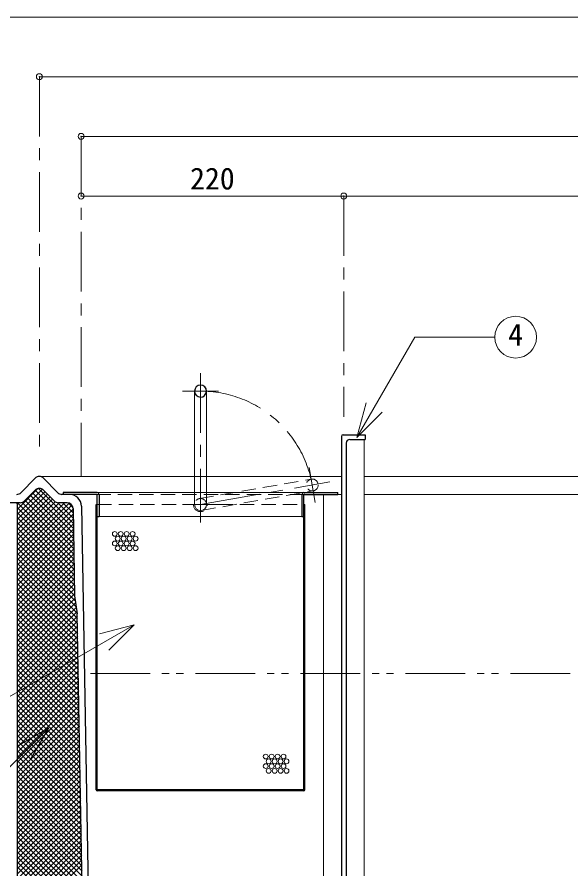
# Model space of a CAD drawing. Units: millimetres at full size, sheet at 1:10; details may follow other scales. Extents: x -2114 to 1936, y -1399 to 1411.
# Drawn here: x -1588 to -1124, y -608 to 106 of the extents above; entities that cross this region are included whole.
import ezdxf
from ezdxf.enums import TextEntityAlignment as Align

# ---------------------------------------------------------------- set-up
doc = ezdxf.new("R2010")
doc.units = ezdxf.units.MM
doc.header["$LTSCALE"] = 10
doc.header["$PDMODE"] = 32
doc.header["$PDSIZE"] = 5
for name, pattern in [('CHAIN1', [8, 5, -1, 1, -1]), ('DASHED1', [1.8, 1.2, -0.6]), ('DOUBLE_CHAIN1', [8.8, 5, -1, 0.6, -0.6, 0.6, -1])]:
    doc.linetypes.add(name, pattern=pattern)
doc.layers.add('0-0_ﾚｲﾔ1', color=4, linetype='Continuous', lineweight=9)
doc.styles.add('ＭＳ ゴシック', font='')
doc.styles.get('ＭＳ ゴシック').set_extended_font_data('MS Gothic')

msp = doc.modelspace()

# ---------------------------------------------------------------- linework, layer by layer
at = {"layer": '0-0_ﾚｲﾔ1'}
for p, q in [((-486.92, 106.36), (-1680.92, 106.36)), ((-1568.92, 56.36), (-598.92, 56.36)), ((-633.92, 6.36), (-1533.92, 6.36)), ((-1533.92, -43.64), (-1313.92, -43.64)), ((-1313.92, -43.64), (-853.92, -43.64)), ((-1568.92, -278.64), (-1438.92, -278.64)), ((-1428.92, -278.64), (-1315.92, -278.64)), ((-1296.92, -278.64), (-855.92, -278.64)), ((-1587.32, -306.04), (-1570.05, -288.77)), ((-1587.32, -310.29), (-1566.37, -289.34)), ((-1587.32, -314.53), (-1564.16, -291.36)), ((-1574.53, -292.23), (-1540.33, -326.44)), ((-1572.43, -290.08), (-1540.41, -322.11)), ((-1569.59, -288.69), (-1540.48, -317.79)), ((-1520.42, -292.14), (-1438.92, -292.14)), ((-1428.92, -292.14), (-1347.42, -292.14)), ((-1587.32, -318.77), (-1562.06, -293.51)), ((-1587.32, -323.01), (-1559.96, -295.65)), ((-1587.32, -327.26), (-1557.86, -297.79)), ((-1580.83, -298.66), (-1540.09, -339.4)), ((-1578.73, -296.52), (-1540.17, -335.08)), ((-1576.63, -294.37), (-1540.25, -330.76)), ((-1330.92, -738.64), (-1330.92, -293.64)), ((-1318.92, -293.64), (-1315.92, -293.64)), ((-1296.92, -293.64), (-855.92, -293.64)), ((-1587.37, -301.85), (-1586.16, -300.64)), ((-1587.34, -300.64), (-1539.93, -348.04)), ((-1587.32, -331.5), (-1555.67, -299.85)), ((-1587.32, -339.99), (-1547.97, -300.64)), ((-1587.32, -335.74), (-1552.22, -300.64)), ((-1587.32, -344.23), (-1544.02, -300.93)), ((-1587.32, -348.47), (-1541.61, -302.76)), ((-1587.32, -304.9), (-1539.86, -352.36)), ((-1587.32, -352.71), (-1540.7, -306.09)), ((-1583.34, -300.4), (-1540.01, -343.72)), ((-1553.42, -300.62), (-1540.56, -313.47)), ((-1549.15, -300.64), (-1540.64, -309.15)), ((-1544.84, -300.71), (-1540.78, -304.77)), ((-1587.32, -309.14), (-1539.78, -356.68)), ((-1587.32, -356.96), (-1540.62, -310.25)), ((-1587.32, -313.38), (-1539.7, -361)), ((-1518.92, -312.14), (-1348.92, -312.14)), ((-1587.32, -361.2), (-1540.55, -314.42)), ((-1587.32, -317.62), (-1539.62, -365.33)), ((-1587.32, -365.44), (-1540.47, -318.59)), ((-1587.32, -321.87), (-1539.54, -369.65)), ((-1587.32, -369.68), (-1540.39, -322.76)), ((-1587.32, -326.11), (-1539.46, -373.97)), ((-1587.32, -373.93), (-1540.32, -326.92)), ((-1587.32, -330.35), (-1539.38, -378.29)), ((-1587.32, -378.17), (-1540.24, -331.09)), ((-1587.32, -334.59), (-1538.68, -383.24)), ((-1587.32, -382.41), (-1540.17, -335.26)), ((-1587.32, -338.84), (-1537.92, -388.24)), ((-1587.32, -386.65), (-1540.09, -339.42)), ((-1587.32, -343.08), (-1537.17, -393.24)), ((-1587.32, -390.9), (-1540.01, -343.59)), ((-1587.32, -347.32), (-1537.03, -397.61)), ((-1587.32, -395.14), (-1539.94, -347.76)), ((-1587.32, -351.57), (-1536.95, -401.93)), ((-1587.32, -399.38), (-1539.86, -351.92)), ((-1587.32, -355.81), (-1536.88, -406.25)), ((-1587.32, -403.63), (-1539.79, -356.09)), ((-1587.32, -360.05), (-1536.8, -410.58)), ((-1587.32, -407.87), (-1539.71, -360.26)), ((-1587.32, -364.29), (-1536.72, -414.9)), ((-1587.32, -412.11), (-1539.64, -364.42)), ((-1587.32, -368.54), (-1536.64, -419.22)), ((-1587.32, -416.35), (-1539.56, -368.59)), ((-1587.32, -420.6), (-1539.48, -372.76)), ((-1587.32, -372.78), (-1536.56, -423.54)), ((-1587.32, -424.84), (-1539.41, -376.93)), ((-1587.32, -377.02), (-1536.48, -427.86)), ((-1587.32, -429.08), (-1539.05, -380.81)), ((-1587.32, -381.26), (-1536.4, -432.18)), ((-1587.32, -433.32), (-1538.49, -384.49)), ((-1587.32, -385.51), (-1536.33, -436.5)), ((-1587.32, -437.57), (-1537.93, -388.18)), ((-1587.32, -389.75), (-1536.25, -440.82)), ((-1587.32, -441.81), (-1537.37, -391.86)), ((-1587.32, -393.99), (-1536.17, -445.15)), ((-1587.32, -446.05), (-1537.07, -395.79)), ((-1587.32, -398.23), (-1536.09, -449.47)), ((-1587.32, -450.29), (-1536.99, -399.96)), ((-1587.32, -402.48), (-1536.01, -453.79)), ((-1587.32, -454.54), (-1536.91, -404.13)), ((-1587.32, -406.72), (-1535.93, -458.11)), ((-1587.32, -458.78), (-1536.84, -408.3)), ((-1587.32, -410.96), (-1535.85, -462.43)), ((-1587.32, -463.02), (-1536.76, -412.46)), ((-1587.32, -415.2), (-1535.78, -466.75)), ((-1587.32, -467.26), (-1536.69, -416.63)), ((-1587.32, -419.45), (-1535.7, -471.07)), ((-1587.32, -471.51), (-1536.61, -420.8)), ((-1587.32, -423.69), (-1535.62, -475.39)), ((-1587.32, -475.75), (-1536.53, -424.96)), ((-1587.32, -427.93), (-1535.54, -479.71)), ((-1587.32, -479.99), (-1536.46, -429.13)), ((-1587.32, -432.18), (-1535.46, -484.04)), ((-1587.32, -484.24), (-1536.38, -433.3)), ((-1587.32, -436.42), (-1535.38, -488.36)), ((-1587.32, -488.48), (-1536.31, -437.46)), ((-1587.32, -440.66), (-1535.3, -492.68)), ((-1587.32, -492.72), (-1536.23, -441.63)), ((-1587.32, -444.9), (-1535.23, -497)), ((-1587.32, -496.96), (-1536.16, -445.8)), ((-1587.32, -449.15), (-1535.15, -501.32)), ((-1587.32, -501.21), (-1536.08, -449.96)), ((-1587.32, -453.39), (-1535.07, -505.64)), ((-1587.32, -505.45), (-1536, -454.13)), ((-1587.32, -457.63), (-1534.99, -509.96)), ((-1587.32, -509.69), (-1535.93, -458.3)), ((-1587.32, -461.87), (-1534.91, -514.28)), ((-1587.32, -513.93), (-1535.85, -462.46)), ((-1587.32, -466.12), (-1534.83, -518.61)), ((-1587.32, -518.18), (-1535.78, -466.63)), ((-1587.32, -470.36), (-1534.75, -522.93)), ((-1587.32, -522.42), (-1535.7, -470.8)), ((-1587.32, -474.6), (-1534.68, -527.25)), ((-1587.32, -526.66), (-1535.63, -474.97)), ((-1587.32, -478.84), (-1534.6, -531.57)), ((-1587.32, -530.9), (-1535.55, -479.13)), ((-1587.32, -483.09), (-1534.52, -535.89)), ((-1587.32, -535.15), (-1535.47, -483.3)), ((-1587.32, -487.33), (-1534.44, -540.21)), ((-1587.32, -539.39), (-1535.4, -487.47)), ((-1587.32, -491.57), (-1534.36, -544.53)), ((-1587.32, -543.63), (-1535.32, -491.63)), ((-1587.32, -547.87), (-1535.25, -495.8)), ((-1587.32, -495.81), (-1534.28, -548.85)), ((-1587.32, -552.12), (-1535.17, -499.97)), ((-1587.32, -500.06), (-1534.2, -553.18)), ((-1587.32, -556.36), (-1535.1, -504.13)), ((-1587.32, -504.3), (-1534.13, -557.5)), ((-1587.32, -560.6), (-1535.02, -508.3)), ((-1587.32, -508.54), (-1534.05, -561.82)), ((-1587.32, -564.85), (-1534.94, -512.47)), ((-1587.32, -512.79), (-1533.97, -566.14)), ((-1587.32, -569.09), (-1534.87, -516.63)), ((-1587.32, -517.03), (-1533.89, -570.46)), ((-1587.32, -573.33), (-1534.79, -520.8)), ((-1587.32, -521.27), (-1533.81, -574.78)), ((-1587.32, -577.57), (-1534.72, -524.97)), ((-1587.32, -525.51), (-1533.73, -579.1)), ((-1587.32, -581.82), (-1534.64, -529.13)), ((-1587.32, -529.76), (-1533.65, -583.42)), ((-1587.32, -586.06), (-1534.57, -533.3)), ((-1587.32, -534), (-1533.58, -587.75)), ((-1587.32, -590.3), (-1534.49, -537.47)), ((-1587.32, -538.24), (-1533.5, -592.07)), ((-1587.32, -594.54), (-1534.41, -541.64)), ((-1587.32, -542.48), (-1533.42, -596.39)), ((-1587.32, -598.79), (-1534.34, -545.8)), ((-1587.32, -546.73), (-1533.34, -600.71)), ((-1587.32, -603.03), (-1534.26, -549.97)), ((-1587.32, -550.97), (-1533.26, -605.03)), ((-1587.32, -607.27), (-1534.19, -554.14)), ((-1587.32, -555.21), (-1533.18, -609.35)), ((-1587.32, -611.51), (-1534.11, -558.3)), ((-1587.32, -559.45), (-1533.1, -613.67)), ((-1587.32, -615.76), (-1534.03, -562.47)), ((-1587.32, -563.7), (-1533.03, -617.99)), ((-1587.32, -620), (-1533.96, -566.64)), ((-1587.32, -567.94), (-1532.95, -622.31)), ((-1587.32, -624.24), (-1533.88, -570.8)), ((-1587.32, -572.18), (-1532.87, -626.64)), ((-1587.32, -628.48), (-1533.81, -574.97)), ((-1587.32, -576.42), (-1532.79, -630.96)), ((-1587.32, -632.73), (-1533.73, -579.14)), ((-1587.32, -580.67), (-1532.71, -635.28)), ((-1587.32, -636.97), (-1533.66, -583.3)), ((-1587.32, -584.91), (-1532.63, -639.6)), ((-1587.32, -641.21), (-1533.58, -587.47)), ((-1587.32, -589.15), (-1532.55, -643.92)), ((-1587.32, -645.46), (-1533.5, -591.64)), ((-1587.32, -593.4), (-1532.48, -648.24)), ((-1587.32, -649.7), (-1533.43, -595.81)), ((-1587.32, -597.64), (-1532.4, -652.56)), ((-1587.32, -653.94), (-1533.35, -599.97)), ((-1587.32, -601.88), (-1532.32, -656.88)), ((-1587.32, -658.18), (-1533.28, -604.14)), ((-1587.32, -606.12), (-1532.24, -661.21))]:
    msp.add_line(p, q, dxfattribs=at)
at = {"layer": '0-0_ﾚｲﾔ1', "linetype": 'CHAIN1'}
for p, q in [((-1568.92, 56.36), (-1568.92, -263.64)), ((-1533.92, 6.36), (-1533.92, -278.64)), ((-1313.92, -43.64), (-1313.92, -228.64)), ((-1433.92, -192.14), (-1433.92, -317.14)), ((-1448.92, -207.14), (-1418.92, -207.14)), ((-1337.76, -300.58), (-1342.92, -271.02)), ((-1433.92, -302.14), (-1325.56, -283.22)), ((-1448.92, -302.14), (-1418.92, -302.14))]:
    msp.add_line(p, q, dxfattribs=at)
at = {"layer": '0-0_ﾚｲﾔ1', "color": 7, "lineweight": 18}
for p, q in [((-1438.92, -207.14), (-1438.92, -302.14)), ((-1428.92, -207.14), (-1428.92, -302.14)), ((-1302.88, -245.95), (-1295.12, -216.97)), ((-1302.88, -245.95), (-1281.67, -224.74)), ((-1296.92, -663.64), (-1296.92, -247.64)), ((-1489.55, -402.85), (-1643.2, -491.56)), ((-1489.55, -402.85), (-1518.53, -410.62)), ((-1489.55, -402.85), (-1510.76, -424.07)), ((-1561.08, -489.34), (-1646.4, -574.66)), ((-1561.08, -489.34), (-1587.06, -504.34)), ((-1561.08, -489.34), (-1576.08, -515.32))]:
    msp.add_line(p, q, dxfattribs=at)
at = {"layer": '0-0_ﾚｲﾔ1', "color": 5, "lineweight": 25}
for p, q in [((-1315.92, -245.14), (-1315.92, -753.64)), ((-1314.42, -243.64), (-1295.92, -243.64)), ((-1308.92, -247.64), (-1295.92, -247.64)), ((-1295.92, -243.64), (-1295.92, -247.64)), ((-1311.92, -250.64), (-1311.92, -753.64)), ((-1572.49, -280.14), (-1584.24, -292.13)), ((-1553.6, -292.13), (-1565.35, -280.14)), ((-1581.3, -299.13), (-1572.49, -290.14)), ((-1556.55, -299.13), (-1565.35, -290.14)), ((-1548.92, -292.14), (-1548.92, -293.64)), ((-1520.42, -292.14), (-1548.92, -292.14)), ((-1347.42, -292.14), (-1318.92, -292.14)), ((-1318.92, -293.64), (-1318.92, -292.14)), ((-1521.17, -293.64), (-1550.03, -293.64)), ((-1520.42, -540.64), (-1520.42, -294.39)), ((-1518.92, -293.64), (-1518.92, -312.14)), ((-1348.92, -293.64), (-1348.92, -312.14)), ((-1347.42, -540.64), (-1347.42, -294.39)), ((-1346.67, -293.64), (-1318.92, -293.64)), ((-1584.87, -300.64), (-1680.92, -300.64)), ((-1587.32, -899.64), (-1587.32, -302.24)), ((-1545.71, -300.64), (-1552.97, -300.64)), ((-1540.71, -305.55), (-1539.38, -378.64)), ((-1533.74, -303.45), (-1524.46, -814.18)), ((-1521.42, -302.14), (-1520.42, -302.14)), ((-1521.42, -541.14), (-1521.42, -302.14)), ((-1347.42, -302.14), (-1346.42, -302.14)), ((-1346.42, -541.14), (-1346.42, -302.14)), ((-1520.42, -312.14), (-1518.92, -312.14)), ((-1348.92, -312.14), (-1347.42, -312.14)), ((-1539.38, -378.64), (-1537.1, -393.64)), ((-1529.37, -819.18), (-1537.1, -393.64)), ((-1347.42, -542.14), (-1520.42, -542.14)), ((-1347.92, -541.14), (-1519.92, -541.14))]:
    msp.add_line(p, q, dxfattribs=at)
at = {"layer": '0-0_ﾚｲﾔ1', "linetype": 'DASHED1'}
for p, q in [((-1438.92, -278.64), (-1428.92, -278.64)), ((-1434.78, -297.21), (-1341.2, -280.88)), ((-1438.92, -292.14), (-1428.92, -292.14)), ((-1433.06, -307.06), (-1339.48, -290.73)), ((-1521.17, -293.64), (-1346.67, -293.64)), ((-1520.42, -302.14), (-1448.92, -302.14)), ((-1418.92, -302.14), (-1347.42, -302.14))]:
    msp.add_line(p, q, dxfattribs=at)
at = {"layer": '0-0_ﾚｲﾔ1', "linetype": 'DOUBLE_CHAIN1'}
msp.add_line((-1526.19, -443.64), (-815.92, -443.64), dxfattribs=at)
at = {"layer": '0-0_ﾚｲﾔ1', "color": 7, "lineweight": 18}
msp.add_lwpolyline([(-1302.88, -245.95), (-1254.36, -161.9), (-1187.48, -161.9)], dxfattribs=at)
msp.add_circle((-1169.98, -161.9), 17.5, dxfattribs=at)
at = {"layer": '0-0_ﾚｲﾔ1', "linetype": 'DASHED1'}
msp.add_circle((-1340.34, -285.8), 5, dxfattribs=at)
at = {"layer": '0-0_ﾚｲﾔ1'}
for centre in [(-1505.77, -326.75), (-1500.77, -326.75), (-1495.77, -326.75), (-1490.77, -326.75), (-1505.77, -334.75), (-1503.27, -330.75), (-1500.77, -334.75), (-1498.27, -330.75), (-1495.77, -334.75), (-1493.27, -330.75), (-1490.77, -334.75), (-1488.27, -330.75), (-1503.27, -338.75), (-1498.27, -338.75), (-1493.27, -338.75), (-1488.27, -338.75), (-1379.32, -513.36), (-1374.32, -513.36), (-1369.32, -513.36), (-1364.32, -513.36), (-1379.32, -521.36), (-1376.82, -517.36), (-1374.32, -521.36), (-1371.82, -517.36), (-1369.32, -521.36), (-1366.82, -517.36), (-1364.32, -521.36), (-1361.82, -517.36), (-1376.82, -525.36), (-1371.82, -525.36), (-1366.82, -525.36), (-1361.82, -525.36)]:
    msp.add_circle(centre, 2, dxfattribs=at)
at = {"layer": '0-0_ﾚｲﾔ1', "color": 5, "lineweight": 25}
for centre, radius, start, end in [((-1433.92, -207.14), 5, 0, 358.56701), ((-1314.42, -245.14), 1.5, 90, 180), ((-1308.92, -250.64), 3, 90, 180), ((-1568.92, -283.64), 5, 44.3947, 135.6053), ((-1587.81, -288.64), 5, 270, 315.6053), ((-1568.92, -293.64), 5, 44.3947, 135.6053), ((-1550.03, -288.64), 5, 224.3947, 270), ((-1520.42, -293.64), 1.5, 0, 90), ((-1347.42, -293.64), 1.5, 90, 180), ((-1584.87, -295.64), 5, 270, 315.6053), ((-1552.97, -295.64), 5, 224.3947, 270), ((-1543.74, -303.64), 10, 1.04163, 90), ((-1521.17, -294.39), 0.75, 0, 90), ((-1346.67, -294.39), 0.75, 90, 180), ((-1588.92, -302.24), 1.6, 0, 90), ((-1545.71, -305.64), 5, 1.04163, 90), ((-1520.42, -541.14), 1, 180, 270), ((-1519.92, -540.64), 0.5, 180, 270), ((-1347.92, -540.64), 0.5, 270, 0), ((-1347.42, -541.14), 1, 270, 0)]:
    msp.add_arc(centre, radius, start, end, dxfattribs=at)
at = {"layer": '0-0_ﾚｲﾔ1', "linetype": 'CHAIN1'}
msp.add_arc((-1433.92, -302.14), 95, 9.90103, 90, dxfattribs=at)
at = {"layer": '0-0_ﾚｲﾔ1', "linetype": 'DASHED1'}
for radius, start, end in [(5, 0, 180), (6, 180, 0)]:
    msp.add_arc((-1433.92, -302.14), radius, start, end, dxfattribs=at)
at = {"layer": '0-0_ﾚｲﾔ1', "color": 7, "lineweight": 18}
msp.add_arc((-1433.92, -302.14), 5, 180, 0, dxfattribs=at)
at = {"layer": '0-0_ﾚｲﾔ1', "color": 1}
for p in [(-1568.92, 56.36), (-1533.92, 6.36), (-1533.92, -43.64), (-1313.92, -43.64)]:
    msp.add_point(p, dxfattribs=at)

# ---------------------------------------------------------------- texts
at = {"layer": '0-0_ﾚｲﾔ1', "color": 7, "style": 'ＭＳ ゴシック'}
for s, p in [('220', (-1442.67, -43.64)), ('4', (-1176.23, -174.4))]:
    msp.add_text(s, height=18.33, dxfattribs=at).set_placement(p, align=Align.BOTTOM_LEFT)

doc.saveas('drawing.dxf')
